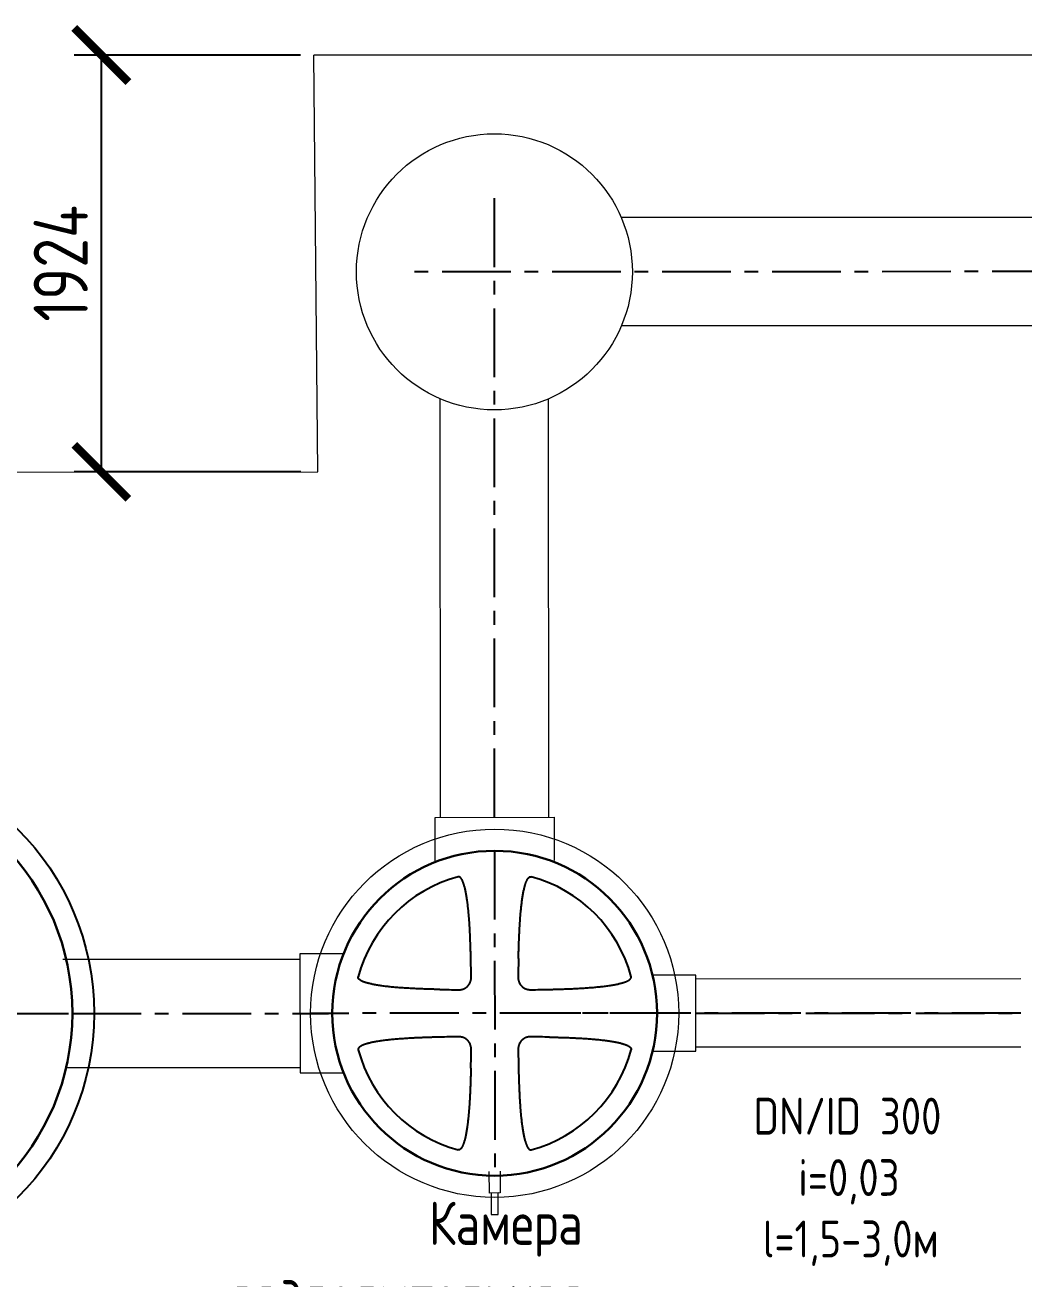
# Model space of a CAD drawing. Header units: millimetres. Extents: x 24859265 to 26550985, y 32092698 to 33532929.
# Drawn here: x 26146719 to 26151332, y 33007561 to 33013348 of the extents above; entities that cross this region are included whole.
import ezdxf

# ---------------------------------------------------------------- set-up
doc = ezdxf.new("R2010")
doc.units = ezdxf.units.MM
doc.linetypes.add('осевая', pattern=[50.8, 31.75, -6.35, 6.35, -6.35])
doc.layers.add('Системный слой', color=7, linetype='Continuous')
doc.styles.add('ARTEM GOST', font='GOST_0.TTF')
doc.styles.add('GOST 2.304', font='GOST_0.TTF')
doc.styles.get("Standard").update_dxf_attribs({"font": 'arial.ttf'})
doc.dimstyles.new('ISO-25', dxfattribs={"dimtxt": 2.5, "dimasz": 2.5, "dimexe": 1.25, "dimexo": 0.625, "dimtad": 1, "dimtxsty": 'Standard', "dimcen": 2.5, "dimadec": 0, "dimazin": 0, "dimtfac": 1, "dimtmove": 0, "dimatfit": 3, "dimfxl": 1, "dimarcsym": 0})

# ---------------------------------------------------------------- blocks, each defined once
blk = doc.blocks.new('_ArchTick')
at = {"color": 0, "linetype": 'ByBlock', "const_width": 0.15}
blk.add_lwpolyline([(-0.5, -0.5), (0.5, 0.5)], dxfattribs=at)
blk = doc.blocks.new('*D537')
at = {"color": 0, "lineweight": -2, "transparency": 16777216}
for p, q in [((26147990.1, 33013209.9), (26146945.9, 33013209.9)), ((26147070.9, 33013209.9), (26147070.9, 33011285.9)), ((26147991.6, 33011285.9), (26146945.9, 33011285.9))]:
    blk.add_line(p, q, dxfattribs=at)
at = {"color": 0, "lineweight": -2, "transparency": 16777216, "xscale": 250, "yscale": 250, "zscale": 250}
for p, rotation in [((26147070.9, 33013209.9), 90), ((26147070.9, 33011285.9), 270)]:
    blk.add_blockref('_ArchTick', p, dxfattribs=dict(at, rotation=rotation))
at = {"color": 0, "transparency": 16777216, "insert": (26146883.4, 33012247.9), "char_height": 250, "attachment_point": 5, "rotation": 90, "style": 'GOST 2.304'}
blk.add_mtext('1924', dxfattribs=at)

msp = doc.modelspace()

# ---------------------------------------------------------------- linework, layer by layer
at = {"lineweight": 20}
for p, q in [((26178219.8036, 33013209.8883), (26148052.5745, 33013209.8883)), ((26175406.0501, 33012469.4455), (26149472.1076, 33012459.3365)), ((26175406.5776, 33011969.4457), (26149472.3025, 33011959.3366)), ((26148637.1445, 33009691.0675), (26148636.3915, 33011622.9686)), ((26149137.1445, 33009691.2624), (26149136.3914, 33011623.1635)), ((26146893.7361, 33009035.9703), (26147988.2223, 33009036.397)), ((26151316.7331, 33008945.1944), (26149816.7332, 33008944.6097)), ((26151316.8559, 33008630.1944), (26149816.856, 33008629.6097)), ((26146908.4479, 33008535.976), (26147988.4172, 33008536.397)), ((26148862.8204, 33007957.1891), (26148862.7814, 33008057.1891))]:
    msp.add_line(p, q, dxfattribs=at)
at = {"color": 1, "linetype": 'осевая', "lineweight": 25, "ltscale": 10}
for p, q in [((26148887.1445, 33009691.165), (26148886.0071, 33012609.1081)), ((26176393.8804, 33012219.8306), (26148486.163, 33012208.9522)), ((26148887.2047, 33009536.7474), (26148887.7894, 33008036.7475)), ((26141013.1971, 33008783.6781), (26146937.3495, 33008785.9873)), ((26146937.3495, 33008785.9873), (26148120.7654, 33008786.4486)), ((26149737.497, 33008787.0788), (26148037.4971, 33008786.4161)), ((26151316.7945, 33008787.6944), (26149016.7946, 33008786.7979)), ((26149816.7946, 33008787.1097), (26151316.7945, 33008787.6944))]:
    msp.add_line(p, q, dxfattribs=at)
at = {"lineweight": 20}
for points in [[(26143641.5404, 33010034.701), (26143640.5676, 33011282.4894), (26148071.5253, 33011285.9437), (26148052.5745, 33013209.8883)], [(26148612.2225, 33009491.0578), (26148612.1445, 33009691.0578), (26149162.1445, 33009691.2722), (26149162.2224, 33009491.2722)], [(26148188.2126, 33009061.4749), (26147988.2126, 33009061.397), (26147988.427, 33008511.397), (26148188.4269, 33008511.475)], [(26149616.8628, 33008612.0318), (26149816.8628, 33008612.1097), (26149816.7264, 33008962.1097), (26149616.7264, 33008962.0317)], [(26148912.7814, 33008057.2085), (26148912.8204, 33007957.2086), (26148862.8204, 33007957.1891)], [(26148903.8204, 33007957.205), (26148871.8204, 33007957.1926), (26148871.8594, 33007857.1926), (26148903.8594, 33007857.2051), (26148903.8204, 33007957.205)]]:
    msp.add_lwpolyline(points, dxfattribs=at)
for centre, radius in [((26148886.163, 33012209.1081), 637.1384), ((26148887.497, 33008786.7475), 850)]:
    msp.add_circle(centre, radius, dxfattribs=at)
at = {"ltscale": 10}
msp.add_circle((26145837.3496, 33008786.4723), 1200, dxfattribs=at)
at = {"lineweight": 30}
msp.add_circle((26145837.3496, 33008786.4723), 1100, dxfattribs=at)
at = {"layer": 'Системный слой', "color": 7, "lineweight": 30}
msp.add_circle((26148887.497, 33008786.7475), 750, dxfattribs=at)
at = {"layer": 'Системный слой', "color": 7, "lineweight": 25}
for start, end in [(105.01661398, 165.02805333), (15.01661412, 75.02805338), (195.01661412, 255.02805338), (285.01661398, 345.02805333)]:
    msp.add_arc((26148887.497, 33008786.7475), 652.2931, start, end, dxfattribs=at)
for centre, major_axis, start_param, end_param in [((26147417.6678, 33008786.1745), (-1.5529, 3983.7953), -1.52880826, -1.507354011), ((26150357.3263, 33008787.3204), (1.5529, -3983.7953), -1.634238642, -1.612784394), ((26148886.9241, 33010256.5767), (3983.7953, 1.5529), -1.634238642, -1.612784394), ((26148886.9241, 33010256.5767), (3983.7953, 1.5529), -1.52880826, -1.507354011), ((26148888.07, 33007316.9182), (-3983.7953, -1.5529), -1.52880826, -1.507354011), ((26148888.07, 33007316.9182), (-3983.7953, -1.5529), -1.634238642, -1.612784394), ((26147417.6678, 33008786.1745), (-1.5529, 3983.7953), -1.634238642, -1.612784394), ((26150357.3263, 33008787.3204), (1.5529, -3983.7953), -1.52880826, -1.507354011)]:
    msp.add_ellipse(centre, major_axis=major_axis, ratio=0.342020143, start_param=start_param, end_param=end_param, dxfattribs=at)
for points, knots in [([(26148777.3664, 33009039.2763), (26148777.217, 33009046.0325), (26148776.8933, 33009059.6938), (26148776.3265, 33009080.4671), (26148775.7705, 33009098.143), (26148775.2608, 33009112.6651), (26148774.8379, 33009123.8571), (26148774.374, 33009135.2526), (26148773.8666, 33009146.8148), (26148773.3086, 33009158.5921), (26148772.6977, 33009170.5227), (26148772.029, 33009182.5938), (26148771.3002, 33009194.7435), (26148770.5061, 33009206.9587), (26148769.6438, 33009219.1899), (26148768.7124, 33009231.3593), (26148767.7116, 33009243.4009), (26148766.6448, 33009255.2206), (26148765.507, 33009266.8298), (26148764.3021, 33009278.1462), (26148763.0256, 33009289.1806), (26148761.6843, 33009299.8505), (26148760.2632, 33009310.2472), (26148758.7714, 33009320.2711), (26148757.2087, 33009329.9007), (26148755.6114, 33009338.9254), (26148753.9708, 33009347.4244), (26148752.3197, 33009355.2658), (26148750.6504, 33009362.5288), (26148749.0076, 33009369.0831), (26148747.3534, 33009375.1366), (26148745.7096, 33009380.6447), (26148744.0648, 33009385.6774), (26148742.4951, 33009390.0627), (26148740.98, 33009393.9313), (26148739.5665, 33009397.2335), (26148738.229, 33009400.0928), (26148737.0229, 33009402.4611), (26148735.8881, 33009404.5142), (26148734.8266, 33009406.2849), (26148733.806, 33009407.8504), (26148732.8794, 33009409.1588), (26148732.0279, 33009410.2686), (26148731.2728, 33009411.1801), (26148730.5884, 33009411.9468), (26148729.9932, 33009412.5693), (26148729.4457, 33009413.1059), (26148728.9356, 33009413.5751), (26148728.4409, 33009414.0011), (26148727.9775, 33009414.3747), (26148727.5392, 33009414.7055), (26148727.1208, 33009415.0013), (26148726.7013, 33009415.2781), (26148726.223, 33009415.5711), (26148725.6773, 33009415.874), (26148725.0649, 33009416.1725), (26148724.4413, 33009416.4335), (26148723.7299, 33009416.6819), (26148722.8532, 33009416.9148), (26148721.8302, 33009417.0743), (26148720.851, 33009417.1097), (26148719.8772, 33009417.0483), (26148719.1256, 33009416.9251), (26148718.6219, 33009416.801), (26148718.4885, 33009416.7652)], [0, 0, 0, 0, 3.346521523, 6.766848111, 10.291529456, 12.106470403, 13.966728464, 15.842272064, 17.760328852, 19.705723419, 21.69055137, 23.687494739, 25.705597318, 27.732687694, 29.765616249, 31.795275715, 33.795524463, 35.769580702, 37.694348858, 39.596138923, 41.431300907, 43.222956688, 44.950627594, 46.657892926, 48.271860481, 49.813092722, 51.228677476, 52.591624534, 53.814670765, 54.950110731, 55.963708116, 56.941680685, 57.807328827, 58.595452265, 59.260387204, 59.880783117, 60.393123522, 60.842570583, 61.213061508, 61.566814526, 61.871519207, 62.143339222, 62.364995754, 62.568380645, 62.733224655, 62.877533629, 62.998105508, 63.115804117, 63.223385704, 63.323799493, 63.412733256, 63.497193458, 63.579124045, 63.662802909, 63.775637351, 63.887825457, 63.998394772, 64.108795928, 64.260302258, 64.449368862, 64.627507815, 64.750527631, 64.933879172, 65, 65, 65, 65]), ([(26148997.4308, 33009039.3621), (26148997.5749, 33009046.1172), (26148997.8877, 33009059.7704), (26148998.4377, 33009080.5204), (26148998.9787, 33009098.1625), (26148999.4753, 33009112.6427), (26148999.8875, 33009123.7916), (26149000.3925, 33009136.4553), (26149001.01, 33009150.6218), (26149001.77, 33009166.3364), (26149002.5538, 33009180.9252), (26149003.3449, 33009194.3307), (26149004.1231, 33009206.491), (26149004.9691, 33009218.6719), (26149005.8837, 33009230.7981), (26149006.8674, 33009242.8037), (26149007.9174, 33009254.5971), (26149009.0384, 33009266.1875), (26149010.2266, 33009277.493), (26149011.4865, 33009288.5218), (26149012.8115, 33009299.1917), (26149014.2161, 33009309.5916), (26149015.6913, 33009319.6214), (26149017.2372, 33009329.2596), (26149018.8184, 33009338.2972), (26149020.4433, 33009346.8136), (26149022.0802, 33009354.6786), (26149023.7368, 33009361.9716), (26149025.3698, 33009368.5643), (26149027.0167, 33009374.6627), (26149028.6563, 33009380.2226), (26149030.3001, 33009385.3117), (26149031.8733, 33009389.7581), (26149033.3958, 33009393.69), (26149034.8207, 33009397.055), (26149036.1725, 33009399.974), (26149037.395, 33009402.3968), (26149038.5473, 33009404.4987), (26149039.626, 33009406.3106), (26149040.6625, 33009407.9096), (26149041.6019, 33009409.2422), (26149042.4637, 33009410.3694), (26149043.2259, 33009411.2919), (26149043.9149, 33009412.0655), (26149044.5121, 33009412.6911), (26149045.06, 33009413.2289), (26149045.5698, 33009413.6986), (26149046.0641, 33009414.125), (26149046.5273, 33009414.4989), (26149046.9653, 33009414.83), (26149047.3835, 33009415.1261), (26149047.8027, 33009415.4033), (26149048.2808, 33009415.6966), (26149048.8263, 33009416), (26149049.4384, 33009416.299), (26149050.0618, 33009416.5605), (26149050.773, 33009416.8094), (26149051.6496, 33009417.043), (26149052.6724, 33009417.2033), (26149053.6516, 33009417.2394), (26149054.6255, 33009417.1788), (26149055.3772, 33009417.0562), (26149055.8809, 33009416.9325), (26149056.0144, 33009416.8968)], [0, 0, 0, 0, 3.294371593, 6.658591543, 10.121592742, 11.902893978, 13.727107621, 15.565805849, 18.089199056, 20.650882172, 23.250738132, 25.227924631, 27.214477482, 29.207844676, 31.198515859, 33.161938964, 35.100748787, 36.992852426, 38.863010201, 40.668912645, 42.432709704, 44.134311819, 45.815956245, 47.406319509, 48.925529492, 50.321905425, 51.666805829, 52.875385207, 53.998684122, 55.003566013, 55.973887457, 56.834853186, 57.62025208, 58.285214561, 58.906539433, 59.421026718, 59.87309663, 60.246258994, 60.602155426, 60.908040864, 61.180306665, 61.401463481, 61.604047946, 61.767516676, 61.910185432, 62.028901262, 62.144789761, 62.250718136, 62.349589011, 62.437155671, 62.520316699, 62.60098611, 62.683376543, 62.794473772, 62.904935231, 63.013803366, 63.122506405, 63.271682214, 63.457840141, 63.633238455, 63.754365664, 63.934896432, 64, 64, 64, 64]), ([(26148634.8825, 33008896.6812), (26148628.3243, 33008896.8211), (26148615.0522, 33008897.1246), (26148598.3638, 33008897.5643), (26148582.6569, 33008898.0251), (26148565.8379, 33008898.5661), (26148544.0111, 33008899.3699), (26148520.8607, 33008900.3733), (26148500.6668, 33008901.3944), (26148484.4303, 33008902.3187), (26148471.0347, 33008903.1561), (26148458.4495, 33008904.0134), (26148446.3236, 33008904.9103), (26148434.3017, 33008905.876), (26148422.4675, 33008906.9088), (26148410.816, 33008908.0134), (26148399.4253, 33008909.1869), (26148388.2913, 33008910.4339), (26148377.4926, 33008911.7489), (26148366.9483, 33008913.1458), (26148356.7604, 33008914.6163), (26148346.9563, 33008916.1601), (26148337.7446, 33008917.743), (26148329.0501, 33008919.3733), (26148321.0066, 33008921.0195), (26148313.5382, 33008922.6889), (26148306.7769, 33008924.3382), (26148300.5168, 33008926.0044), (26148294.8063, 33008927.6657), (26148289.5787, 33008929.3329), (26148285.011, 33008930.9301), (26148280.9718, 33008932.4774), (26148277.516, 33008933.9267), (26148274.5194, 33008935.3025), (26148272.0348, 33008936.5469), (26148269.8817, 33008937.7198), (26148268.0286, 33008938.8173), (26148266.3964, 33008939.871), (26148265.0399, 33008940.8245), (26148263.8958, 33008941.6975), (26148262.9626, 33008942.4676), (26148262.1825, 33008943.1621), (26148261.5543, 33008943.7617), (26148261.0156, 33008944.3104), (26148260.546, 33008944.8202), (26148260.1196, 33008945.3145), (26148259.7456, 33008945.7777), (26148259.4145, 33008946.2157), (26148259.1184, 33008946.6339), (26148258.8412, 33008947.0532), (26148258.5479, 33008947.5313), (26148258.2445, 33008948.0767), (26148257.9456, 33008948.6889), (26148257.684, 33008949.3123), (26148257.4352, 33008950.0235), (26148257.2015, 33008950.9), (26148257.0413, 33008951.9228), (26148257.0051, 33008952.902), (26148257.0657, 33008953.8759), (26148257.1883, 33008954.6276), (26148257.312, 33008955.1313), (26148257.3477, 33008955.2648)], [0, 0, 0, 0, 3.098261334, 6.270257389, 7.885873744, 10.522157945, 14.222087947, 18.211189336, 21.483219765, 23.791405021, 25.91055982, 27.839239887, 29.766287197, 31.670808361, 33.554373667, 35.397494967, 37.221268987, 38.987539178, 40.71587108, 42.387727128, 44.041242235, 45.608248555, 47.10728905, 48.48832759, 49.819500091, 51.017863675, 52.132794527, 53.131322562, 54.095468401, 54.950921967, 55.731333865, 56.392139341, 57.009564667, 57.52047847, 57.969135823, 58.33888725, 58.691132745, 58.993238407, 59.261550851, 59.478661932, 59.677208155, 59.836710997, 59.975491712, 60.090496101, 60.202763313, 60.305383036, 60.40116592, 60.485997168, 60.566559632, 60.644707497, 60.724522268, 60.832146527, 60.939155451, 61.044621355, 61.149927756, 61.294442138, 61.474782666, 61.644699745, 61.762041735, 61.936930934, 62, 62, 62, 62]), ([(26148720.232, 33008895.1742), (26148721.2904, 33008895.1594), (26148723.3844, 33008895.1801), (26148726.5194, 33008895.3624), (26148729.6366, 33008895.6971), (26148732.7559, 33008896.1917), (26148735.8605, 33008896.8501), (26148738.927, 33008897.6718), (26148741.9343, 33008898.6536), (26148744.8625, 33008899.7892), (26148747.6926, 33008901.0692), (26148750.4086, 33008902.4817), (26148753, 33008904.0146), (26148755.4654, 33008905.6595), (26148757.792, 33008907.3997), (26148759.9677, 33008909.2145), (26148761.9728, 33008911.0703), (26148763.8112, 33008912.9494), (26148765.4882, 33008914.8351), (26148767.1547, 33008916.8909), (26148768.6959, 33008918.9987), (26148770.1491, 33008921.2072), (26148771.3351, 33008923.1989), (26148772.5806, 33008925.4994), (26148773.8687, 33008928.1752), (26148775.1552, 33008931.3241), (26148776.2436, 33008934.5204), (26148777.0048, 33008937.2436), (26148777.6759, 33008940.118), (26148778.2715, 33008943.336), (26148778.7162, 33008947.0396), (26148778.9342, 33008950.6327), (26148778.9561, 33008952.832), (26148778.9399, 33008953.9279)], [0, 0, 0, 0, 1.160826542, 2.293622235, 3.435630275, 4.588755852, 5.746246171, 6.905347908, 8.06046894, 9.206890964, 10.341223549, 11.457239469, 12.554235135, 13.633163251, 14.697615427, 15.730559355, 16.730574568, 17.684561251, 18.60488317, 19.490060894, 20.578622657, 21.45991575, 22.381037453, 23.113318507, 24.320591035, 25.627436737, 26.832375655, 28.012840773, 28.720001051, 30.061885846, 31.592299148, 32.799070777, 34, 34, 34, 34]), ([(26148995.9238, 33008954.0125), (26148995.909, 33008952.9541), (26148995.9297, 33008950.8601), (26148996.112, 33008947.7251), (26148996.4466, 33008944.6079), (26148996.9413, 33008941.4886), (26148997.5997, 33008938.384), (26148998.4214, 33008935.3175), (26148999.4032, 33008932.3102), (26149000.5388, 33008929.382), (26149001.8187, 33008926.5519), (26149003.2313, 33008923.8359), (26149004.7641, 33008921.2445), (26149006.4091, 33008918.7791), (26149008.1493, 33008916.4525), (26149009.9641, 33008914.2768), (26149011.8199, 33008912.2717), (26149013.699, 33008910.4333), (26149015.5846, 33008908.7563), (26149017.6405, 33008907.0898), (26149019.7482, 33008905.5486), (26149021.9568, 33008904.0954), (26149023.9485, 33008902.9094), (26149026.249, 33008901.664), (26149028.9248, 33008900.3759), (26149032.0737, 33008899.0893), (26149035.27, 33008898.0009), (26149037.9932, 33008897.2397), (26149040.8675, 33008896.5686), (26149044.0856, 33008895.973), (26149047.7892, 33008895.5283), (26149051.3823, 33008895.3103), (26149053.5816, 33008895.2884), (26149054.6775, 33008895.3046)], [0, 0, 0, 0, 1.160826542, 2.293622235, 3.435630275, 4.588755852, 5.746246171, 6.905347908, 8.06046894, 9.206890964, 10.341223549, 11.457239469, 12.554235135, 13.633163251, 14.697615427, 15.730559355, 16.730574568, 17.684561251, 18.60488317, 19.490060894, 20.578622657, 21.45991575, 22.381037453, 23.113318507, 24.320591035, 25.627436737, 26.832375655, 28.012840773, 28.720001051, 30.061885846, 31.592299148, 32.799070777, 34, 34, 34, 34]), ([(26149140.0258, 33008896.8781), (26149146.4347, 33008897.0199), (26149159.4102, 33008897.3262), (26149175.7292, 33008897.7669), (26149191.1063, 33008898.227), (26149207.6023, 33008898.7659), (26149229.039, 33008899.5633), (26149251.8077, 33008900.5546), (26149271.7027, 33008901.5601), (26149287.736, 33008902.4694), (26149301.0021, 33008903.2936), (26149313.4903, 33008904.1375), (26149325.5477, 33008905.0208), (26149337.5198, 33008905.972), (26149349.3306, 33008906.9899), (26149360.9798, 33008908.0794), (26149372.3911, 33008909.2378), (26149383.5633, 33008910.4695), (26149394.4198, 33008911.7697), (26149405.0341, 33008913.1514), (26149415.3029, 33008914.6064), (26149425.196, 33008916.1342), (26149434.5083, 33008917.7021), (26149443.3129, 33008919.318), (26149451.478, 33008920.9521), (26149459.0774, 33008922.6114), (26149465.9812, 33008924.2546), (26149472.3916, 33008925.918), (26149478.2586, 33008927.5804), (26149483.6454, 33008929.252), (26149488.3728, 33008930.859), (26149492.5703, 33008932.4208), (26149496.1789, 33008933.8898), (26149499.321, 33008935.2895), (26149501.9396, 33008936.5617), (26149504.2165, 33008937.765), (26149506.1808, 33008938.8938), (26149507.9116, 33008939.9785), (26149509.3509, 33008940.9608), (26149510.5658, 33008941.8611), (26149511.558, 33008942.6568), (26149512.389, 33008943.3759), (26149513.0591, 33008943.9982), (26149513.635, 33008944.5694), (26149514.1384, 33008945.1021), (26149514.5964, 33008945.6203), (26149514.9989, 33008946.1078), (26149515.3557, 33008946.5702), (26149515.6742, 33008947.0121), (26149515.9709, 33008947.4541), (26149516.2818, 33008947.9546), (26149516.6002, 33008948.5217), (26149516.9108, 33008949.1538), (26149517.1788, 33008949.7913), (26149517.4304, 33008950.5108), (26149517.6642, 33008951.3904), (26149517.8239, 33008952.4143), (26149517.8592, 33008953.3935), (26149517.7979, 33008954.3673), (26149517.6747, 33008955.1189), (26149517.5506, 33008955.6226), (26149517.5148, 33008955.756)], [0, 0, 0, 0, 3.027650468, 6.130094995, 7.711356257, 10.29572092, 13.929306235, 17.85218495, 21.075847564, 23.356555589, 25.454567181, 27.369742625, 29.28457001, 31.181263092, 33.060102395, 34.9034142, 36.729230748, 38.501690757, 40.23857242, 41.92187162, 43.587415304, 45.168284004, 46.68244492, 48.080640478, 49.429669018, 50.648001517, 51.784220094, 52.805921168, 53.793742901, 54.673451645, 55.478236634, 56.16329273, 56.804669619, 57.338102874, 57.808295994, 58.19735665, 58.567881964, 58.885924914, 59.167818492, 59.395947779, 59.604956454, 59.772793989, 59.918929675, 60.040332083, 60.158922171, 60.267662997, 60.369344164, 60.459616107, 60.545401758, 60.628156765, 60.712315906, 60.824376076, 60.935003164, 61.043224388, 61.1494624, 61.294441349, 61.47478319, 61.644699639, 61.762041656, 61.936931263, 62, 62, 62, 62]), ([(26148634.9682, 33008676.6168), (26148628.4102, 33008676.4718), (26148615.1384, 33008676.158), (26148598.4503, 33008675.7053), (26148582.7438, 33008675.2322), (26148565.9252, 33008674.6781), (26148544.099, 33008673.8573), (26148520.9494, 33008672.8359), (26148500.7563, 33008671.799), (26148484.5205, 33008670.862), (26148471.1255, 33008670.0142), (26148458.5411, 33008669.1471), (26148446.4158, 33008668.2408), (26148434.3947, 33008667.2657), (26148422.5613, 33008666.2237), (26148410.9106, 33008665.11), (26148399.5209, 33008663.9275), (26148388.3879, 33008662.6719), (26148377.5903, 33008661.3485), (26148367.047, 33008659.9434), (26148356.8602, 33008658.465), (26148347.0573, 33008656.9135), (26148337.8469, 33008655.3234), (26148329.1537, 33008653.6863), (26148321.1114, 33008652.0338), (26148313.6444, 33008650.3586), (26148306.8843, 33008648.7041), (26148300.6256, 33008647.033), (26148294.9163, 33008645.3673), (26148289.69, 33008643.696), (26148285.1236, 33008642.0952), (26148281.0856, 33008640.5447), (26148277.6309, 33008639.0928), (26148274.6354, 33008637.7146), (26148272.1518, 33008636.4683), (26148269.9996, 33008635.2937), (26148268.1474, 33008634.1948), (26148266.5159, 33008633.1398), (26148265.1602, 33008632.1852), (26148264.0167, 33008631.3113), (26148263.0842, 33008630.5405), (26148262.3046, 33008629.8454), (26148261.6769, 33008629.2454), (26148261.1386, 33008628.6962), (26148260.6694, 33008628.186), (26148260.2434, 33008627.6914), (26148259.8698, 33008627.2279), (26148259.539, 33008626.7896), (26148259.2432, 33008626.3712), (26148258.9664, 33008625.9517), (26148258.6734, 33008625.4734), (26148258.3705, 33008624.9277), (26148258.072, 33008624.3153), (26148257.811, 33008623.6917), (26148257.5626, 33008622.9803), (26148257.3297, 33008622.1036), (26148257.1702, 33008621.0807), (26148257.1349, 33008620.1015), (26148257.1962, 33008619.1276), (26148257.3194, 33008618.376), (26148257.4435, 33008617.8724), (26148257.4793, 33008617.7389)], [0, 0, 0, 0, 3.098261337, 6.270257394, 7.88587375, 10.522157951, 14.222087953, 18.211189342, 21.483219771, 23.791405029, 25.91055983, 27.8392399, 29.766287214, 31.670808384, 33.554373694, 35.397494999, 37.221270799, 38.987539216, 40.715868525, 42.387727164, 44.041242269, 45.608248584, 47.107289074, 48.488327607, 49.819500103, 51.017863682, 52.13279453, 53.131322563, 54.0954684, 54.950921965, 55.731333862, 56.392139339, 57.009564665, 57.520478469, 57.969135823, 58.33888725, 58.691132745, 58.993238408, 59.261550851, 59.478661933, 59.677208155, 59.836710998, 59.975491713, 60.090496102, 60.202763313, 60.305383036, 60.40116592, 60.485997169, 60.566559633, 60.644707498, 60.724522269, 60.832146528, 60.939155452, 61.044621356, 61.149927757, 61.294442138, 61.474782667, 61.644699746, 61.762041735, 61.936930934, 62, 62, 62, 62]), ([(26148779.0703, 33008619.4825), (26148779.0851, 33008620.5409), (26148779.0644, 33008622.6348), (26148778.8821, 33008625.7698), (26148778.5475, 33008628.887), (26148778.0528, 33008632.0063), (26148777.3944, 33008635.111), (26148776.5727, 33008638.1775), (26148775.5909, 33008641.1847), (26148774.4553, 33008644.1129), (26148773.1753, 33008646.943), (26148771.7628, 33008649.6591), (26148770.23, 33008652.2505), (26148768.585, 33008654.7158), (26148766.8448, 33008657.0424), (26148765.03, 33008659.2182), (26148763.1742, 33008661.2233), (26148761.2951, 33008663.0617), (26148759.4094, 33008664.7387), (26148757.3536, 33008666.4051), (26148755.2458, 33008667.9464), (26148753.0373, 33008669.3996), (26148751.0456, 33008670.5855), (26148748.7451, 33008671.831), (26148746.0693, 33008673.1191), (26148742.9204, 33008674.4057), (26148739.7241, 33008675.4941), (26148737.0009, 33008676.2553), (26148734.1265, 33008676.9263), (26148730.9085, 33008677.5219), (26148727.2049, 33008677.9666), (26148723.6118, 33008678.1847), (26148721.4125, 33008678.2065), (26148720.3166, 33008678.1904)], [0, 0, 0, 0, 1.160826542, 2.293622235, 3.435630275, 4.588755852, 5.746246171, 6.905347908, 8.06046894, 9.206890964, 10.341223549, 11.457239469, 12.554235135, 13.633163251, 14.697615427, 15.730559355, 16.730574568, 17.684561251, 18.60488317, 19.490060894, 20.578622657, 21.45991575, 22.381037453, 23.113318507, 24.320591035, 25.627436737, 26.832375655, 28.012840773, 28.720001051, 30.061885846, 31.592299148, 32.799070777, 34, 34, 34, 34]), ([(26149054.762, 33008678.3207), (26149053.7036, 33008678.3355), (26149051.6097, 33008678.3149), (26149048.4747, 33008678.1325), (26149045.3575, 33008677.7979), (26149042.2382, 33008677.3032), (26149039.1335, 33008676.6449), (26149036.067, 33008675.8232), (26149033.0598, 33008674.8413), (26149030.1316, 33008673.7057), (26149027.3015, 33008672.4258), (26149024.5855, 33008671.0133), (26149021.9941, 33008669.4804), (26149019.5301, 33008667.8364), (26149017.2134, 33008666.1037), (26149015.0643, 33008664.3125), (26149013.1116, 33008662.5101), (26149011.0841, 33008660.4506), (26149009.2796, 33008658.4019), (26149007.5115, 33008656.1683), (26149005.83, 33008653.8288), (26149004.1004, 33008651.0964), (26149002.6619, 33008648.4785), (26149001.4226, 33008645.9426), (26149000.2694, 33008643.2777), (26148999.3471, 33008640.758), (26148998.4202, 33008637.8499), (26148997.7494, 33008635.3324), (26148997.1639, 33008632.554), (26148996.7088, 33008629.9415), (26148996.3106, 33008626.7887), (26148996.0652, 33008623.1603), (26148996.0368, 33008620.7432), (26148996.0542, 33008619.567)], [0, 0, 0, 0, 1.160824505, 2.293619377, 3.435628046, 4.588756653, 5.746252086, 6.905357744, 8.060477574, 9.206889122, 10.341203147, 11.457204809, 12.554204619, 13.633169084, 14.695740988, 15.71706833, 16.69175045, 17.601108296, 18.876909107, 19.676174613, 20.71618965, 22.027068401, 23.21144584, 23.982011638, 25.113816219, 26.386624586, 26.915981655, 28.452958319, 29.235772501, 30.022225733, 31.353685786, 32.710829606, 34, 34, 34, 34]), ([(26149140.1116, 33008676.8138), (26149146.5206, 33008676.677), (26149159.4963, 33008676.3807), (26149175.8157, 33008675.9528), (26149191.1931, 33008675.5047), (26149207.6895, 33008674.9787), (26149229.1269, 33008674.1979), (26149251.8963, 33008673.2244), (26149271.7921, 33008672.2344), (26149287.826, 33008671.3376), (26149301.0929, 33008670.5237), (26149313.5817, 33008669.6895), (26149325.6398, 33008668.8157), (26149337.6126, 33008667.8738), (26149349.4242, 33008666.8651), (26149361.0742, 33008665.7847), (26149372.4865, 33008664.6352), (26149383.6596, 33008663.4122), (26149394.5171, 33008662.1205), (26149405.1325, 33008660.7471), (26149415.4024, 33008659.3001), (26149425.2967, 33008657.78), (26149434.6103, 33008656.2193), (26149443.4161, 33008654.6103), (26149451.5824, 33008652.9826), (26149459.1831, 33008651.3292), (26149466.0882, 33008649.6913), (26149472.4999, 33008648.0329), (26149478.3682, 33008646.3751), (26149483.7563, 33008644.7077), (26149488.485, 33008643.1045), (26149492.6837, 33008641.5459), (26149496.2934, 33008640.0797), (26149499.4366, 33008638.6825), (26149502.0562, 33008637.4123), (26149504.3341, 33008636.2107), (26149506.2992, 33008635.0835), (26149508.0309, 33008634.0002), (26149509.4709, 33008633.019), (26149510.6865, 33008632.1196), (26149511.6794, 33008631.3247), (26149512.5109, 33008630.6062), (26149513.1815, 33008629.9845), (26149513.7578, 33008629.4137), (26149514.2617, 33008628.8815), (26149514.7201, 33008628.3636), (26149515.123, 33008627.8764), (26149515.4801, 33008627.4142), (26149515.7989, 33008626.9727), (26149516.096, 33008626.5308), (26149516.4073, 33008626.0306), (26149516.7262, 33008625.4638), (26149517.0372, 33008624.8319), (26149517.3057, 33008624.1946), (26149517.5579, 33008623.4753), (26149517.7924, 33008622.5959), (26149517.9528, 33008621.5721), (26149517.9889, 33008620.5929), (26149517.9284, 33008619.6191), (26149517.8058, 33008618.8674), (26149517.6821, 33008618.3636), (26149517.6463, 33008618.2301)], [0, 0, 0, 0, 3.027650466, 6.130094991, 7.711356252, 10.295720913, 13.929306225, 17.852184938, 21.07584755, 23.356555574, 25.454567165, 27.369742608, 29.284569992, 31.181263074, 33.060102377, 34.903414182, 36.72923073, 38.50169074, 40.238572403, 41.921871604, 43.587415288, 45.168283988, 46.682444905, 48.080640464, 49.429669005, 50.648001504, 51.784220082, 52.805921157, 53.793742891, 54.673451636, 55.478236627, 56.163292723, 56.804669613, 57.33810287, 57.80829599, 58.197356647, 58.567881962, 58.885924912, 59.167818491, 59.395947778, 59.604956454, 59.772793988, 59.918929674, 60.040332083, 60.15892217, 60.267662996, 60.369344163, 60.459616106, 60.545401757, 60.628156764, 60.712315905, 60.824376075, 60.935003163, 61.043224387, 61.1494624, 61.294441348, 61.474783189, 61.644699639, 61.762041656, 61.936931263, 62, 62, 62, 62]), ([(26148777.5633, 33008534.1329), (26148777.4202, 33008527.4276), (26148777.1098, 33008513.8737), (26148776.6591, 33008496.8409), (26148776.2361, 33008482.5173), (26148775.8547, 33008470.5574), (26148775.3256, 33008455.3438), (26148774.6229, 33008437.288), (26148773.7081, 33008416.775), (26148772.7536, 33008398.119), (26148771.815, 33008381.8331), (26148770.9669, 33008368.4328), (26148770.0999, 33008355.8623), (26148769.1941, 33008343.7665), (26148768.2195, 33008331.7844), (26148767.1788, 33008320.0036), (26148766.067, 33008308.4168), (26148764.8876, 33008297.1038), (26148763.6362, 33008286.0582), (26148762.3188, 33008275.3601), (26148760.9213, 33008264.9244), (26148759.4523, 33008254.8513), (26148757.9119, 33008245.1644), (26148756.3346, 33008236.0711), (26148754.7122, 33008227.4942), (26148753.0759, 33008219.5643), (26148751.4181, 33008212.2037), (26148749.7816, 33008205.5412), (26148748.1294, 33008199.3721), (26148746.4824, 33008193.7423), (26148744.8297, 33008188.5855), (26148743.2458, 33008184.0752), (26148741.7109, 33008180.0832), (26148740.2725, 33008176.6639), (26148738.9063, 33008173.696), (26148737.6694, 33008171.2317), (26148736.5028, 33008169.0939), (26148735.4106, 33008167.2524), (26148734.3617, 33008165.6295), (26148733.4121, 33008164.2798), (26148732.5423, 33008163.1404), (26148731.7745, 33008162.2102), (26148731.0815, 33008161.4319), (26148730.4826, 33008160.8045), (26148729.9341, 33008160.266), (26148729.4243, 33008159.7964), (26148728.93, 33008159.37), (26148728.4668, 33008158.9961), (26148728.0288, 33008158.6649), (26148727.6106, 33008158.3688), (26148727.1913, 33008158.0917), (26148726.7132, 33008157.7983), (26148726.1678, 33008157.4949), (26148725.5556, 33008157.196), (26148724.9322, 33008156.9345), (26148724.2211, 33008156.6856), (26148723.3445, 33008156.452), (26148722.3217, 33008156.2917), (26148721.3425, 33008156.2556), (26148720.3686, 33008156.3162), (26148719.6169, 33008156.4388), (26148719.1132, 33008156.5625), (26148718.9797, 33008156.5982)], [0, 0, 0, 0, 3.218923136, 6.50682583, 8.178508276, 10.098302523, 12.252324325, 15.489576072, 18.779789971, 22.12274404, 24.473336148, 26.627827063, 28.584131871, 30.538173803, 32.467067938, 34.373013837, 36.235157188, 38.076608153, 39.857077487, 41.597492253, 43.278569694, 44.940532211, 46.513957966, 48.018144325, 49.402538406, 50.736545173, 51.936949418, 53.053666948, 54.053978732, 55.020167258, 55.878253101, 56.661608666, 57.325774799, 57.946675197, 58.461222986, 58.913538136, 59.286894357, 59.642684309, 59.948009353, 60.219346434, 60.439139687, 60.640232736, 60.801981719, 60.942838005, 61.059697972, 61.173776052, 61.278050575, 61.375377913, 61.461577123, 61.543438914, 61.622847383, 61.703949732, 61.813310168, 61.9220452, 62.029212193, 62.136216998, 62.283062174, 62.466311411, 62.638969098, 62.758203699, 62.935913687, 63, 63, 63, 63]), ([(26148997.6277, 33008534.2187), (26148997.7792, 33008527.3668), (26148998.1073, 33008513.5336), (26148998.5826, 33008496.1611), (26148999.027, 33008481.5894), (26148999.4262, 33008469.4616), (26148999.9775, 33008454.0879), (26149000.7068, 33008435.8872), (26149001.6526, 33008415.2547), (26149002.6359, 33008396.5292), (26149003.5995, 33008380.2179), (26149004.4669, 33008366.8315), (26149005.3516, 33008354.2916), (26149006.2737, 33008342.2394), (26149007.2642, 33008330.3082), (26149008.3199, 33008318.5895), (26149009.4457, 33008307.0738), (26149010.6375, 33008295.843), (26149011.8997, 33008284.8885), (26149013.2254, 33008274.2925), (26149014.6291, 33008263.966), (26149016.1018, 33008254.0075), (26149017.6436, 33008244.437), (26149019.2194, 33008235.4599), (26149020.8378, 33008226.9973), (26149022.4678, 33008219.1758), (26149024.1175, 33008211.9161), (26149025.7448, 33008205.3429), (26149027.387, 33008199.2535), (26149029.0239, 33008193.6913), (26149030.6668, 33008188.5906), (26149032.2427, 33008184.1219), (26149033.7711, 33008180.1605), (26149035.2052, 33008176.761), (26149036.5687, 33008173.8058), (26149037.8052, 33008171.3473), (26149038.9726, 33008169.212), (26149040.0663, 33008167.3713), (26149041.1165, 33008165.7492), (26149042.0671, 33008164.4001), (26149042.9378, 33008163.2614), (26149043.7065, 33008162.3318), (26149044.4, 33008161.5541), (26149044.9994, 33008160.9271), (26149045.5483, 33008160.389), (26149046.0585, 33008159.9198), (26149046.5532, 33008159.4938), (26149047.0166, 33008159.1202), (26149047.4549, 33008158.7894), (26149047.8733, 33008158.4937), (26149048.2928, 33008158.2168), (26149048.7711, 33008157.9239), (26149049.3168, 33008157.6209), (26149049.9292, 33008157.3224), (26149050.5528, 33008157.0614), (26149051.2642, 33008156.8131), (26149052.1409, 33008156.5801), (26149053.1638, 33008156.4207), (26149054.1431, 33008156.3853), (26149055.1169, 33008156.4466), (26149055.8685, 33008156.5698), (26149056.3721, 33008156.6939), (26149056.5056, 33008156.7297)], [0, 0, 0, 0, 3.289425785, 6.641072506, 8.341944379, 10.288254271, 12.467463829, 15.730360375, 19.040042649, 22.396272394, 24.748617788, 26.901300285, 28.851790397, 30.799552599, 32.720392494, 34.616970036, 36.467565256, 38.296603138, 40.062485517, 41.78701453, 43.450467192, 45.094385097, 46.649301137, 48.134932472, 49.501134164, 50.817333387, 52.001691581, 53.103718779, 54.091658013, 55.046430083, 55.895776701, 56.672127723, 57.331893274, 57.949266326, 58.462051315, 58.913491524, 59.286860563, 59.642660821, 59.947992889, 60.219335302, 60.439132084, 60.640228459, 60.801979529, 60.942837132, 61.059697506, 61.173775908, 61.278050622, 61.375378074, 61.46157731, 61.543439091, 61.622847514, 61.703949805, 61.813310178, 61.922045176, 62.029212163, 62.136216983, 62.283062174, 62.466311413, 62.638969098, 62.758203699, 62.935913687, 63, 63, 63, 63])]:
    msp.add_open_spline(points, degree=3, knots=knots, dxfattribs=at)

# ---------------------------------------------------------------- texts
at = {"lineweight": 20, "rotation": 0.02233381, "style": 'ARTEM GOST'}
for s, insert, char_height, width, attachment_point in [('\\pi121.37;DN/ID 300\\P\\pi328.06;i=0,03\\P\\pi163.96;l=1,5-3,0м', (26149961.3843, 33008396.657), 170, 1105.61104, 1), ('Камера \\Pразделительная \\P∅2.2', (26149294.2776, 33007917.9969), 200, 3048.508414, 3)]:
    msp.add_mtext(s, dxfattribs=dict(at, insert=insert, char_height=char_height, width=width, attachment_point=attachment_point))

# ---------------------------------------------------------------- dimensions: what is measured, and where the dimension line sits
dim = msp.add_linear_dim(base=(26147070.9491, 33011285.9301), p1=(26148052.5745, 33013209.8883), p2=(26148054.0744, 33011285.9301), angle=90, dimstyle='ISO-25', override={"dimscale": 100, "dimdec": 0, "dimtxsty": 'GOST 2.304', "dimblk1": 'ArchTick', "dimblk2": 'ArchTick', "dimsah": 1})
dim.commit()
dim.dimension.update_dxf_attribs({"geometry": '*D537', "text_midpoint": (26146883.4491, 33012247.9092)})

doc.saveas('drawing.dxf')
